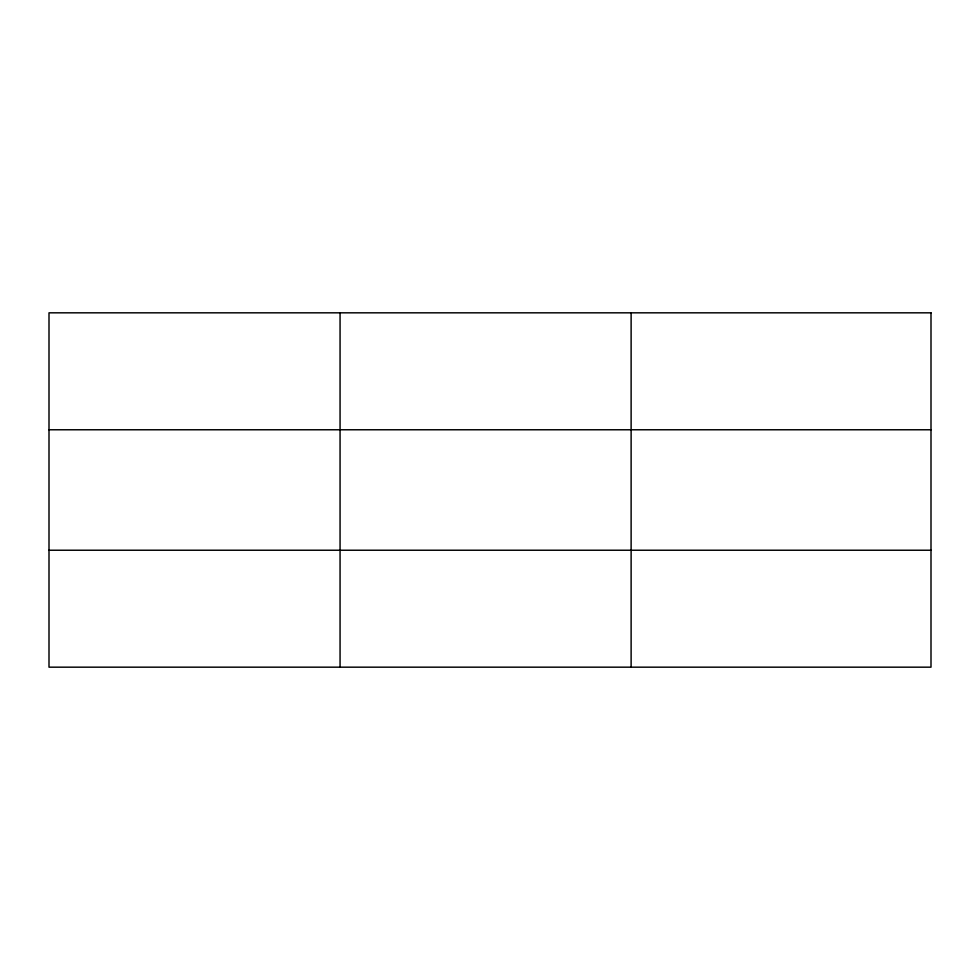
<?xml version="1.0" encoding="UTF-8"?>
<svg xmlns="http://www.w3.org/2000/svg" width="980" height="980" viewBox="0 0 980 980"><rect width="100%" height="100%" fill="white"/><g stroke="black" fill="none" stroke-linecap="round" stroke-linejoin="round"><path stroke-width="1.47" d="M340.06 312.828L340.06 667.172M631.12 312.828L631.12 667.172M49 429.767L931 429.767M49 550.233L931 550.233M931 312.828L931 667.172L49 667.172L49 312.828L931 312.828"/></g></svg>
